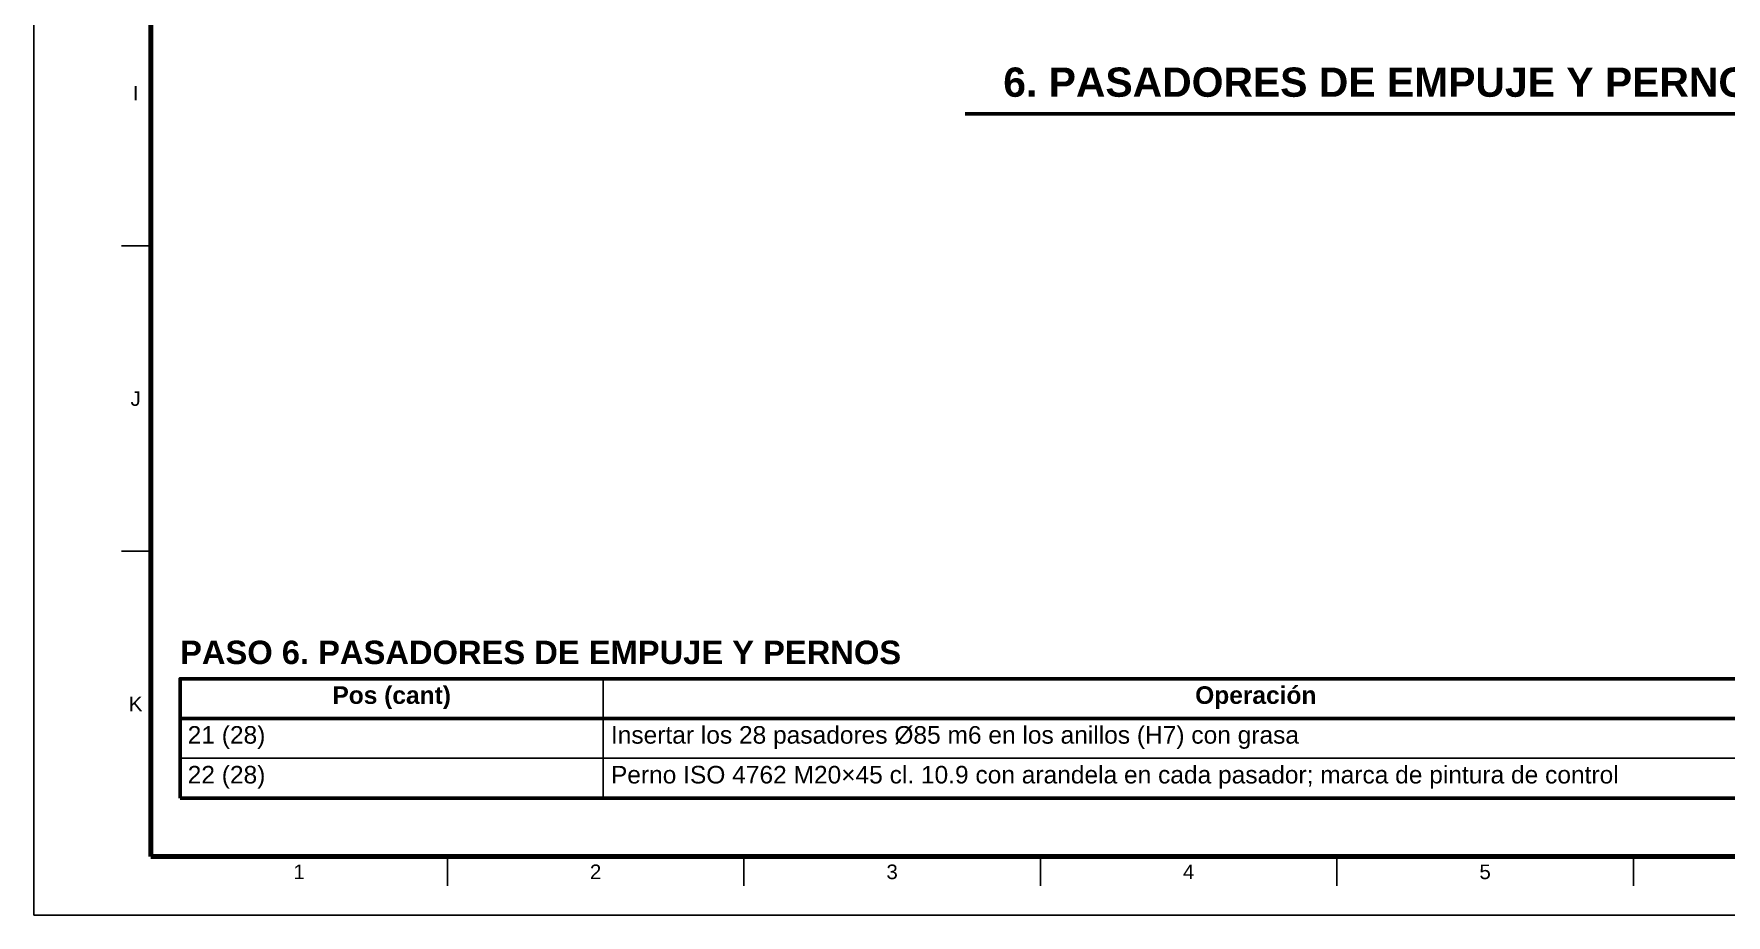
# Model space of a CAD drawing. Header units: millimetres. Extents: x 0 to 841, y 0 to 594.
# Drawn here: x 0 to 289.3, y 0 to 150.6 of the extents above; entities that cross this region are included whole.
import ezdxf
from ezdxf.enums import TextEntityAlignment as Align

# ---------------------------------------------------------------- set-up
doc = ezdxf.new("R2010")
doc.units = ezdxf.units.MM
for name, color, linetype, lineweight in [('FINA', 7, 'CONTINUOUS', 25), ('MARCO', 7, 'CONTINUOUS', 70), ('TXT', 7, 'CONTINUOUS', 25), ('VIS', 7, 'CONTINUOUS', 50)]:
    doc.layers.add(name, color=color, linetype=linetype, lineweight=lineweight)
doc.styles.add('STD', font='LiberationSans-Regular.ttf')
doc.styles.add('STDB', font='LiberationSans-Bold.ttf')

msp = doc.modelspace()

# ---------------------------------------------------------------- linework, layer by layer
at = {"layer": 'FINA'}
for p, q in [((20, 114.36), (15, 114.36)), ((20, 62.18), (15, 62.18)), ((97.35, 40.4), (97.35, 20)), ((25, 33.6), (646, 33.6)), ((25, 26.8), (646, 26.8)), ((70.69, 10), (70.69, 5)), ((121.38, 10), (121.38, 5)), ((172.06, 10), (172.06, 5)), ((222.75, 10), (222.75, 5)), ((273.44, 10), (273.44, 5))]:
    msp.add_line(p, q, dxfattribs=at)
msp.add_lwpolyline([(0, 0), (841, 0), (841, 594), (0, 594)], close=True, dxfattribs=at)
at = {"layer": 'MARCO'}
msp.add_lwpolyline([(20, 10), (831, 10), (831, 584), (20, 584)], close=True, dxfattribs=at)
at = {"layer": 'VIS'}
for p, q in [((159.23, 136.93), (511.77, 136.93)), ((25, 40.4), (25, 20)), ((25, 20), (646, 20))]:
    msp.add_line(p, q, dxfattribs=at)
msp.add_lwpolyline([(25, 33.6), (646, 33.6), (646, 40.4), (25, 40.4)], close=True, dxfattribs=at)

# ---------------------------------------------------------------- texts
at = {"layer": 'TXT', "style": 'STDB'}
msp.add_text('6. PASADORES DE EMPUJE Y PERNOS (piezas del paso en trazo grueso; lo ya montado en trazo fino)', height=5, dxfattribs=at).set_placement((335.5, 138.33), align=Align.BOTTOM_CENTER)
at = {"layer": 'TXT'}
for s, height, style, p in [('I', 2.5, 'STD', (17.4, 140.45)), ('J', 2.5, 'STD', (17.4, 88.27)), ('Pos (cant)', 3, 'STDB', (61.17, 37.6)), ('Operación', 3, 'STDB', (208.89, 37.6)), ('K', 2.5, 'STD', (17.4, 36.09)), ('2', 2.5, 'STD', (96.03, 7.4)), ('3', 2.5, 'STD', (146.72, 7.4)), ('1', 2.5, 'STD', (45.34, 7.4)), ('4', 2.5, 'STD', (197.41, 7.4)), ('5', 2.5, 'STD', (248.09, 7.4))]:
    msp.add_text(s, height=height, dxfattribs=dict(at, style=style)).set_placement(p, align=Align.MIDDLE_CENTER)
at = {"layer": 'TXT', "style": 'STDB'}
msp.add_text('PASO 6. PASADORES DE EMPUJE Y PERNOS', height=4, dxfattribs=at).set_placement((25, 46.9), align=Align.TOP_LEFT)
at = {"layer": 'TXT', "style": 'STD'}
for s, p in [('21 (28)', (26.3, 30.8)), ('Insertar los 28 pasadores Ø85 m6 en los anillos (H7) con grasa', (98.65, 30.8)), ('22 (28)', (26.3, 24)), ('Perno ISO 4762 M20×45 cl. 10.9 con arandela en cada pasador; marca de pintura de control', (98.65, 24))]:
    msp.add_text(s, height=3, dxfattribs=at).set_placement(p, align=Align.MIDDLE_LEFT)

doc.saveas('drawing.dxf')
